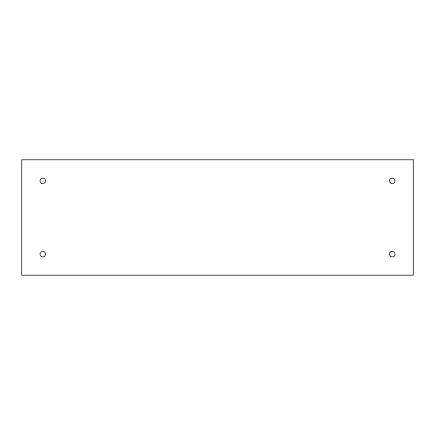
<?xml version="1.0" encoding="UTF-8"?>
<svg xmlns="http://www.w3.org/2000/svg" width="435" height="435" viewBox="0 0 435 435"><rect width="100%" height="100%" fill="white"/><g stroke="black" fill="none" stroke-linecap="round" stroke-linejoin="round"><path stroke-width="0.65" d="M413.25 159.797L21.75 159.797L21.75 275.203L413.25 275.203L413.25 159.797M41.407 256.558A2.762 2.762 0 0 0 45.55 254.165A2.762 2.762 0 0 0 41.407 251.773A2.762 2.762 0 0 0 41.407 256.558M390.26 182.787A2.762 2.762 0 0 0 394.877 181.547A2.762 2.762 0 0 0 391.495 178.171A2.762 2.762 0 0 0 390.26 182.787M41.407 183.227A2.762 2.762 0 0 0 45.55 180.835A2.762 2.762 0 0 0 41.407 178.442A2.762 2.762 0 0 0 41.407 183.227M390.831 256.558A2.762 2.762 0 0 0 394.975 254.165A2.762 2.762 0 0 0 390.831 251.773A2.762 2.762 0 0 0 390.831 256.558"/></g></svg>
